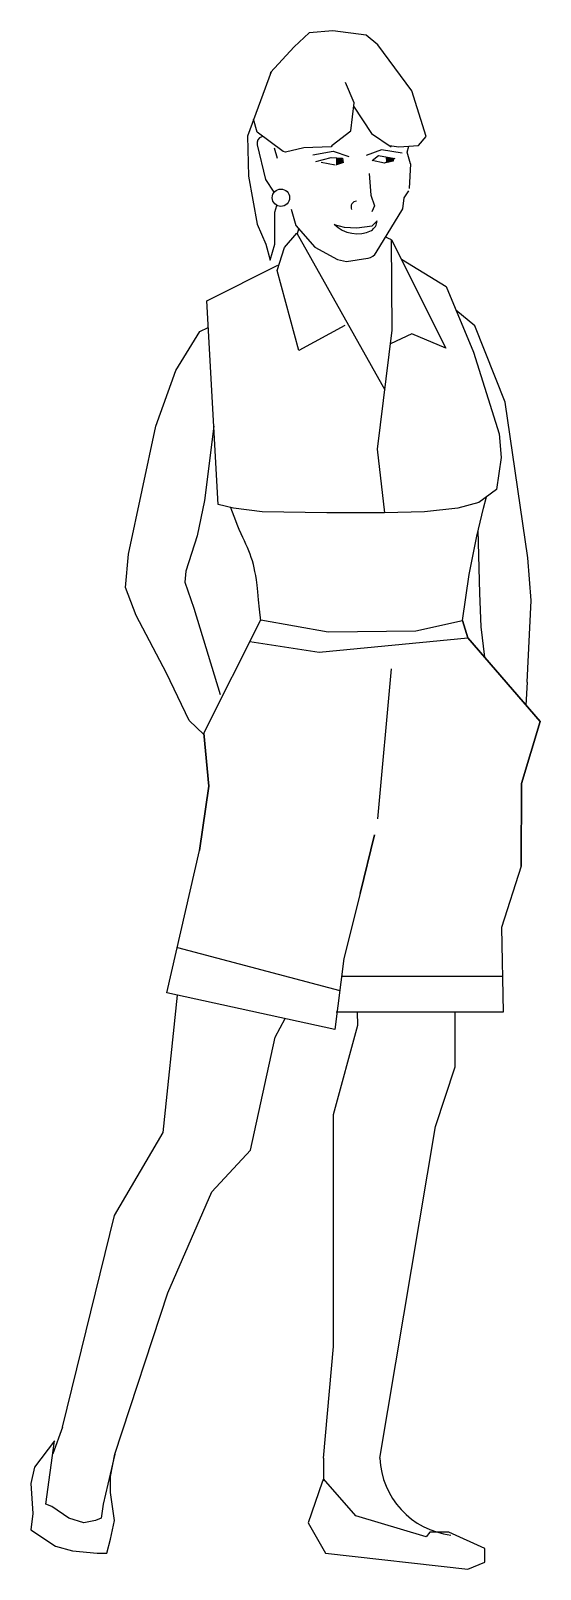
# Model space of a CAD drawing. Header units: millimetres. Extents: x -1583.59 to -1583.02, y 1858.01 to 1859.73.
import ezdxf

# ---------------------------------------------------------------- set-up
doc = ezdxf.new("R2010")
doc.units = ezdxf.units.MM
doc.header["$LTSCALE"] = 10
doc.layers.add('Humanos', color=2, linetype='Continuous')

msp = doc.modelspace()

# ---------------------------------------------------------------- linework, layer by layer
at = {"layer": 'Humanos'}
for p, q in [((-1583.2781, 1859.7235), (-1583.2948, 1859.7079)), ((-1583.2517, 1859.7258), (-1583.2781, 1859.7235)), ((-1583.2145, 1859.7211), (-1583.2517, 1859.7258)), ((-1583.2017, 1859.7103), (-1583.2145, 1859.7211)), ((-1583.2948, 1859.7079), (-1583.3212, 1859.6792)), ((-1583.1636, 1859.6589), (-1583.2017, 1859.7103)), ((-1583.3204, 1859.6801), (-1583.347, 1859.6085)), ((-1583.3212, 1859.6792), (-1583.3215, 1859.6773)), ((-1583.2281, 1859.6456), (-1583.2377, 1859.6682)), ((-1583.1477, 1859.6079), (-1583.1636, 1859.6589)), ((-1583.2317, 1859.6145), (-1583.2281, 1859.6456)), ((-1583.2286, 1859.6417), (-1583.2086, 1859.6115)), ((-1583.3363, 1859.613), (-1583.3401, 1859.6272)), ((-1583.2526, 1859.5983), (-1583.2317, 1859.6145)), ((-1583.347, 1859.6085), (-1583.3458, 1859.5639)), ((-1583.3073, 1859.5914), (-1583.3363, 1859.613)), ((-1583.3361, 1859.5988), (-1583.3269, 1859.56)), ((-1583.2536, 1859.5966), (-1583.284, 1859.5952)), ((-1583.2526, 1859.5983), (-1583.2536, 1859.5966)), ((-1583.2086, 1859.6115), (-1583.1868, 1859.5966)), ((-1583.1886, 1859.5979), (-1583.1782, 1859.5966)), ((-1583.1782, 1859.5966), (-1583.1564, 1859.5981)), ((-1583.169, 1859.5904), (-1583.1671, 1859.5974)), ((-1583.1564, 1859.5981), (-1583.1477, 1859.6079)), ((-1583.3172, 1859.5954), (-1583.314, 1859.5839)), ((-1583.3047, 1859.5907), (-1583.3073, 1859.5914)), ((-1583.284, 1859.5952), (-1583.3047, 1859.5907)), ((-1583.2741, 1859.5875), (-1583.2513, 1859.5917)), ((-1583.2708, 1859.5802), (-1583.2536, 1859.5846)), ((-1583.249, 1859.5761), (-1583.2647, 1859.5792)), ((-1583.2536, 1859.5846), (-1583.2411, 1859.584)), ((-1583.2513, 1859.5917), (-1583.234, 1859.5859)), ((-1583.2411, 1859.584), (-1583.2404, 1859.5788)), ((-1583.1974, 1859.593), (-1583.2146, 1859.5868)), ((-1583.2081, 1859.5812), (-1583.2008, 1859.587)), ((-1583.1941, 1859.5784), (-1583.2081, 1859.5812)), ((-1583.2008, 1859.587), (-1583.1825, 1859.5834)), ((-1583.1745, 1859.5893), (-1583.1974, 1859.593)), ((-1583.1825, 1859.5834), (-1583.1941, 1859.5784)), ((-1583.1653, 1859.5775), (-1583.169, 1859.5904)), ((-1583.3458, 1859.5639), (-1583.3361, 1859.5104)), ((-1583.2112, 1859.5667), (-1583.2094, 1859.5426)), ((-1583.1662, 1859.5502), (-1583.165, 1859.5777)), ((-1583.3269, 1859.56), (-1583.3176, 1859.5461)), ((-1583.1722, 1859.5395), (-1583.1669, 1859.5475)), ((-1583.3166, 1859.5237), (-1583.3141, 1859.5312)), ((-1583.2094, 1859.5426), (-1583.2052, 1859.5307)), ((-1583.2052, 1859.5307), (-1583.2084, 1859.5239)), ((-1583.1736, 1859.5275), (-1583.1722, 1859.5395)), ((-1583.3166, 1859.488), (-1583.3166, 1859.5237)), ((-1583.2981, 1859.527), (-1583.2931, 1859.509)), ((-1583.2078, 1859.5083), (-1583.2023, 1859.514)), ((-1583.2034, 1859.4786), (-1583.1736, 1859.5275)), ((-1583.3361, 1859.5104), (-1583.3264, 1859.488)), ((-1583.3056, 1859.4844), (-1583.2918, 1859.5003)), ((-1583.2931, 1859.509), (-1583.2718, 1859.4846)), ((-1583.2918, 1859.5003), (-1583.1939, 1859.3258)), ((-1583.29, 1859.5047), (-1583.2914, 1859.4996)), ((-1583.2504, 1859.5101), (-1583.239, 1859.507)), ((-1583.239, 1859.507), (-1583.225, 1859.5064)), ((-1583.225, 1859.5064), (-1583.2078, 1859.5083)), ((-1583.1903, 1859.4948), (-1583.1928, 1859.4959)), ((-1583.1865, 1859.4927), (-1583.1903, 1859.4948)), ((-1583.3264, 1859.488), (-1583.3215, 1859.4702)), ((-1583.3215, 1859.4702), (-1583.3166, 1859.488)), ((-1583.3138, 1859.4587), (-1583.3056, 1859.4844)), ((-1583.2718, 1859.4846), (-1583.2467, 1859.471)), ((-1583.1856, 1859.3922), (-1583.1865, 1859.4927)), ((-1583.1865, 1859.4927), (-1583.1258, 1859.3721)), ((-1583.3923, 1859.4249), (-1583.3131, 1859.4646)), ((-1583.2467, 1859.471), (-1583.2367, 1859.4688)), ((-1583.2367, 1859.4688), (-1583.2126, 1859.4725)), ((-1583.1752, 1859.4713), (-1583.1256, 1859.4407)), ((-1583.2896, 1859.3694), (-1583.3138, 1859.4587)), ((-1583.3797, 1859.1979), (-1583.3923, 1859.4249)), ((-1583.1256, 1859.4407), (-1583.095, 1859.3676)), ((-1583.0935, 1859.3969), (-1583.1147, 1859.4145)), ((-1583.4269, 1859.3472), (-1583.3999, 1859.3907)), ((-1583.3999, 1859.3907), (-1583.3907, 1859.3952)), ((-1583.2384, 1859.3972), (-1583.2896, 1859.3694)), ((-1583.2021, 1859.2597), (-1583.1856, 1859.3922)), ((-1583.0596, 1859.312), (-1583.0935, 1859.3969)), ((-1583.1637, 1859.3881), (-1583.1875, 1859.3771)), ((-1583.1258, 1859.3721), (-1583.1637, 1859.3881)), ((-1583.095, 1859.3676), (-1583.0663, 1859.2768)), ((-1583.449, 1859.2852), (-1583.4269, 1859.3472)), ((-1583.0342, 1859.1383), (-1583.0596, 1859.312)), ((-1583.4794, 1859.1424), (-1583.449, 1859.2852)), ((-1583.3845, 1859.2853), (-1583.3948, 1859.2024)), ((-1583.0663, 1859.2768), (-1583.064, 1859.2502)), ((-1583.1937, 1859.1885), (-1583.2021, 1859.2597)), ((-1583.064, 1859.2502), (-1583.0695, 1859.2146)), ((-1583.3948, 1859.2024), (-1583.4032, 1859.1631)), ((-1583.0695, 1859.2146), (-1583.0891, 1859.2002)), ((-1583.0838, 1859.1937), (-1583.0805, 1859.2065)), ((-1583.3624, 1859.1937), (-1583.3797, 1859.1979)), ((-1583.3643, 1859.1911), (-1583.3654, 1859.1945)), ((-1583.3612, 1859.1825), (-1583.3643, 1859.1911)), ((-1583.3306, 1859.1898), (-1583.3624, 1859.1937)), ((-1583.2586, 1859.1885), (-1583.3306, 1859.1898)), ((-1583.194, 1859.1885), (-1583.2586, 1859.1885)), ((-1583.1495, 1859.1898), (-1583.194, 1859.1885)), ((-1583.1124, 1859.1937), (-1583.1495, 1859.1898)), ((-1583.0891, 1859.2002), (-1583.1124, 1859.1937)), ((-1583.0912, 1859.1627), (-1583.0838, 1859.1937)), ((-1583.3585, 1859.1755), (-1583.3612, 1859.1825)), ((-1583.3561, 1859.1699), (-1583.3585, 1859.1755)), ((-1583.354, 1859.1652), (-1583.3561, 1859.1699)), ((-1583.0901, 1859.1693), (-1583.0884, 1859.099)), ((-1583.4032, 1859.1631), (-1583.4156, 1859.1235)), ((-1583.3522, 1859.1611), (-1583.354, 1859.1652)), ((-1583.3504, 1859.1574), (-1583.3522, 1859.1611)), ((-1583.3487, 1859.1537), (-1583.3504, 1859.1574)), ((-1583.3471, 1859.15), (-1583.3487, 1859.1537)), ((-1583.0997, 1859.12), (-1583.0912, 1859.1627)), ((-1583.4828, 1859.1052), (-1583.4794, 1859.1424)), ((-1583.3456, 1859.1463), (-1583.3471, 1859.15)), ((-1583.3441, 1859.1426), (-1583.3456, 1859.1463)), ((-1583.3428, 1859.1388), (-1583.3441, 1859.1426)), ((-1583.3415, 1859.135), (-1583.3428, 1859.1388)), ((-1583.3404, 1859.1311), (-1583.3415, 1859.135)), ((-1583.0308, 1859.0907), (-1583.0342, 1859.1383)), ((-1583.4156, 1859.1235), (-1583.4168, 1859.1114)), ((-1583.3394, 1859.1272), (-1583.3404, 1859.1311)), ((-1583.3386, 1859.1232), (-1583.3394, 1859.1272)), ((-1583.3378, 1859.1189), (-1583.3386, 1859.1232)), ((-1583.337, 1859.1139), (-1583.3378, 1859.1189)), ((-1583.1072, 1859.0685), (-1583.0997, 1859.12)), ((-1583.471, 1859.0741), (-1583.4828, 1859.1052)), ((-1583.4168, 1859.1114), (-1583.4066, 1859.0824)), ((-1583.3363, 1859.1079), (-1583.337, 1859.1139)), ((-1583.3354, 1859.1006), (-1583.3363, 1859.1079)), ((-1583.3345, 1859.0918), (-1583.3354, 1859.1006)), ((-1583.4066, 1859.0824), (-1583.3773, 1858.9862)), ((-1583.3334, 1859.0811), (-1583.3345, 1859.0918)), ((-1583.0884, 1859.099), (-1583.0867, 1859.0617)), ((-1583.0352, 1858.9999), (-1583.0308, 1859.0907)), ((-1583.4371, 1859.01), (-1583.471, 1859.0741)), ((-1583.3957, 1858.943), (-1583.3321, 1859.0692)), ((-1583.332, 1859.0682), (-1583.3334, 1859.0811)), ((-1583.3321, 1859.0692), (-1583.2568, 1859.056)), ((-1583.1592, 1859.0572), (-1583.1072, 1859.0685)), ((-1583.1072, 1859.0685), (-1583.1012, 1859.0491)), ((-1583.1012, 1859.0491), (-1583.1072, 1859.0685)), ((-1583.2669, 1859.0332), (-1583.1012, 1859.0491)), ((-1583.2568, 1859.056), (-1583.1592, 1859.0572)), ((-1583.1012, 1859.0491), (-1583.0206, 1858.9559)), ((-1583.0206, 1858.9559), (-1583.1012, 1859.0491)), ((-1583.0867, 1859.0617), (-1583.0827, 1859.0278)), ((-1583.3443, 1859.0451), (-1583.2669, 1859.0332)), ((-1583.1867, 1859.0148), (-1583.2018, 1858.8476)), ((-1583.4118, 1858.9572), (-1583.4371, 1859.01)), ((-1583.0352, 1858.9999), (-1583.0365, 1858.9744)), ((-1583.4118, 1858.9572), (-1583.3955, 1858.9415)), ((-1583.0206, 1858.9559), (-1583.0414, 1858.8868)), ((-1583.0414, 1858.8868), (-1583.0206, 1858.9559)), ((-1583.39, 1858.884), (-1583.3957, 1858.943)), ((-1583.3957, 1858.943), (-1583.39, 1858.884)), ((-1583.4003, 1858.8123), (-1583.39, 1858.884)), ((-1583.39, 1858.884), (-1583.4003, 1858.8123)), ((-1583.0414, 1858.8868), (-1583.0418, 1858.7949)), ((-1583.0418, 1858.7949), (-1583.0414, 1858.8868)), ((-1583.2055, 1858.8297), (-1583.2214, 1858.7645)), ((-1583.2214, 1858.7645), (-1583.2055, 1858.8297)), ((-1583.4368, 1858.6535), (-1583.4003, 1858.8123)), ((-1583.0418, 1858.7949), (-1583.0636, 1858.7266)), ((-1583.2214, 1858.7645), (-1583.2395, 1858.6917)), ((-1583.0636, 1858.7266), (-1583.062, 1858.6321)), ((-1583.4251, 1858.7041), (-1583.2441, 1858.6562)), ((-1583.2395, 1858.6917), (-1583.2497, 1858.6129)), ((-1583.2421, 1858.6722), (-1583.0627, 1858.6722)), ((-1583.2497, 1858.6129), (-1583.4368, 1858.6535)), ((-1583.4411, 1858.4981), (-1583.4249, 1858.651)), ((-1583.3162, 1858.6042), (-1583.305, 1858.6249)), ((-1583.062, 1858.6321), (-1583.2481, 1858.6321)), ((-1583.224, 1858.6174), (-1583.2243, 1858.6321)), ((-1583.1155, 1858.571), (-1583.1155, 1858.6321)), ((-1583.3434, 1858.4783), (-1583.3162, 1858.6042)), ((-1583.2511, 1858.518), (-1583.224, 1858.6174)), ((-1583.1372, 1858.5048), (-1583.1155, 1858.571)), ((-1583.2511, 1858.2596), (-1583.2511, 1858.518)), ((-1583.1993, 1858.135), (-1583.1372, 1858.5048)), ((-1583.4953, 1858.4054), (-1583.4411, 1858.4981)), ((-1583.3868, 1858.4319), (-1583.3434, 1858.4783)), ((-1583.4356, 1858.3192), (-1583.3868, 1858.4319)), ((-1583.5533, 1858.1697), (-1583.4953, 1858.4054)), ((-1583.4949, 1858.1396), (-1583.4356, 1858.3192)), ((-1583.2622, 1858.135), (-1583.2511, 1858.2596)), ((-1583.5533, 1858.1697), (-1583.564, 1858.1398)), ((-1583.562, 1858.1544), (-1583.5843, 1858.125)), ((-1583.5716, 1858.0836), (-1583.562, 1858.1544)), ((-1583.4949, 1858.1396), (-1583.508, 1858.0836)), ((-1583.4996, 1858.1147), (-1583.4949, 1858.1396)), ((-1583.5843, 1858.125), (-1583.5885, 1858.1069)), ((-1583.2622, 1858.135), (-1583.2622, 1858.1096)), ((-1583.5885, 1858.1069), (-1583.5864, 1858.0733)), ((-1583.4996, 1858.0966), (-1583.4996, 1858.1147)), ((-1583.2636, 1858.1082), (-1583.2792, 1858.063)), ((-1583.2623, 1858.1121), (-1583.2636, 1858.1082)), ((-1583.2262, 1858.0707), (-1583.2623, 1858.1121)), ((-1583.4953, 1858.0655), (-1583.4996, 1858.0966)), ((-1583.5864, 1858.0733), (-1583.5885, 1858.0552)), ((-1583.5652, 1858.0811), (-1583.5716, 1858.0836)), ((-1583.5462, 1858.0681), (-1583.5652, 1858.0811)), ((-1583.508, 1858.0836), (-1583.5102, 1858.0681)), ((-1583.1479, 1858.0474), (-1583.2262, 1858.0707)), ((-1583.5885, 1858.0552), (-1583.561, 1858.0371)), ((-1583.5292, 1858.063), (-1583.5462, 1858.0681)), ((-1583.5165, 1858.0655), (-1583.5292, 1858.063)), ((-1583.5102, 1858.0681), (-1583.5165, 1858.0655)), ((-1583.4996, 1858.0448), (-1583.4953, 1858.0655)), ((-1583.2792, 1858.063), (-1583.2601, 1858.0293)), ((-1583.561, 1858.0371), (-1583.5419, 1858.0319)), ((-1583.5038, 1858.0293), (-1583.4996, 1858.0448)), ((-1583.1436, 1858.0526), (-1583.1479, 1858.0474)), ((-1583.1224, 1858.0526), (-1583.1436, 1858.0526)), ((-1583.0822, 1858.0345), (-1583.1224, 1858.0526)), ((-1583.5419, 1858.0319), (-1583.5144, 1858.0293)), ((-1583.5144, 1858.0293), (-1583.5038, 1858.0293)), ((-1583.2601, 1858.0293), (-1583.1012, 1858.0112)), ((-1583.1012, 1858.0112), (-1583.0822, 1858.019)), ((-1583.0822, 1858.019), (-1583.0822, 1858.0345))]:
    msp.add_line(p, q, dxfattribs=at)
msp.add_circle((-1583.3097, 1859.5398), 0.00966, dxfattribs=at)
for centre, radius, start, end in [((-1583.3287, 1859.6004), 0.00761, 106.0096, 192.7404), ((-1583.225, 1859.5295), 0.00647, 92.7263, 205.3462), ((-1583.2168, 1859.5153), 0.0145, 303.3035, 355.0891), ((-1583.2246, 1859.5364), 0.0368, 225.4901, 295.4686), ((-1583.2145, 1859.4854), 0.013, 278.6743, 328.627), ((-1583.1095, 1858.1386), 0.0899, 182.2862, 263.0582)]:
    msp.add_arc(centre, radius, start, end, dxfattribs=at)
for points in [[(-1583.2484, 1859.584), (-1583.2419, 1859.584), (-1583.2484, 1859.5757), (-1583.2401, 1859.5784)], [(-1583.193, 1859.5849), (-1583.1837, 1859.584), (-1583.1921, 1859.5784), (-1583.1837, 1859.5803)]]:
    msp.add_solid(points, dxfattribs=at)

doc.saveas('drawing.dxf')
